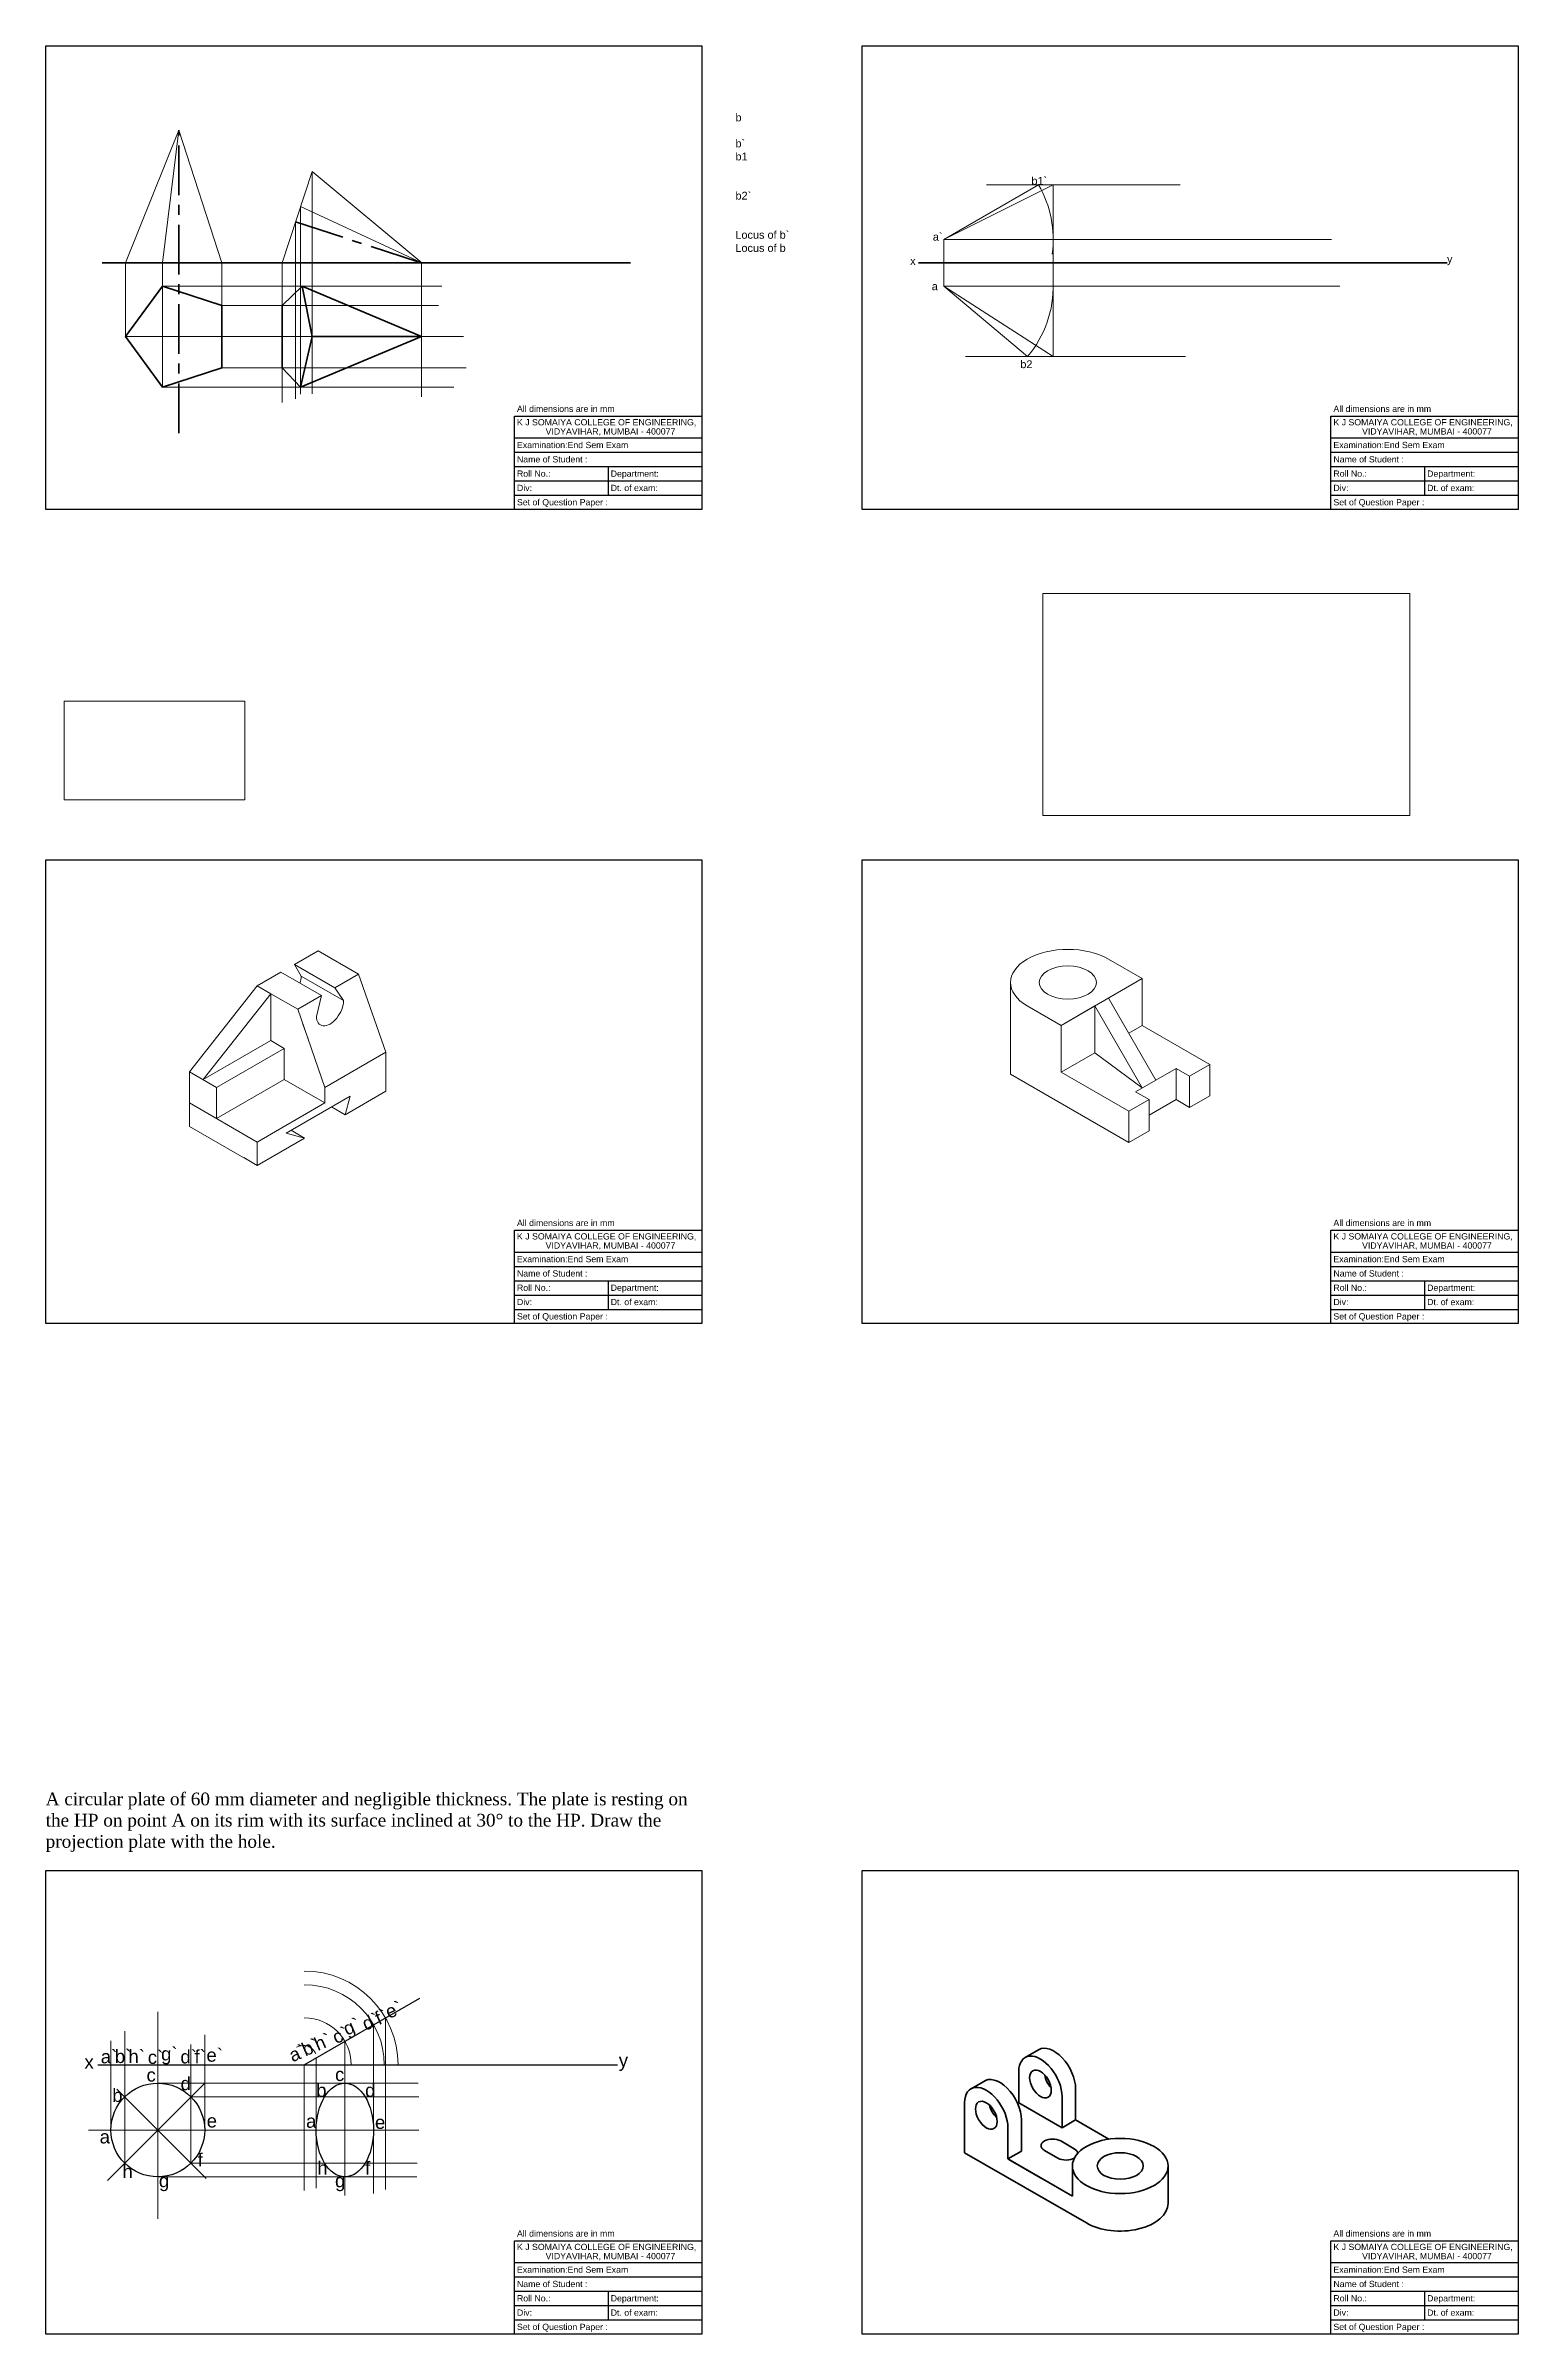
# Model space of a CAD drawing. Header units: millimetres. Extents: x 2669 to 4639, y 1870 to 5119.
# Drawn here: x 2669 to 3611, y 3653 to 5119 of the extents above; entities that cross this region are included whole.
import ezdxf

# ---------------------------------------------------------------- set-up
doc = ezdxf.new("R2010")
doc.units = ezdxf.units.MM
doc.linetypes.add('CENTER', pattern=[50.8, 31.75, -6.35, 6.35, -6.35])
doc.styles.get("Standard").update_dxf_attribs({"font": 'arial.ttf'})
picture_1 = doc.add_image_def('image3.jpg', size_in_pixel=(437, 239))
picture_2 = doc.add_image_def('image4.jpg', size_in_pixel=(888, 537))

msp = doc.modelspace()

# ---------------------------------------------------------------- linework, layer by layer
for p, q in [((2668.704, 5118.602), (3088.704, 5118.602)), ((2668.704, 4821.602), (2668.704, 5118.602)), ((3088.704, 5118.602), (3088.704, 4821.602)), ((3191.434, 5118.602), (3611.434, 5118.602)), ((3191.434, 4821.602), (3191.434, 5118.602)), ((3611.434, 5118.602), (3611.434, 4821.602)), ((2968.704, 4881.425), (3088.704, 4881.425)), ((2968.704, 4821.602), (2968.704, 4881.425)), ((3491.434, 4881.425), (3611.434, 4881.425)), ((3491.434, 4821.602), (3491.434, 4881.425)), ((2968.704, 4867.435), (3088.704, 4867.435)), ((3088.704, 4876.602), (3088.704, 4821.602)), ((3491.434, 4867.435), (3611.434, 4867.435)), ((3611.434, 4876.602), (3611.434, 4821.602)), ((2968.704, 4858.269), (3088.704, 4858.269)), ((3491.434, 4858.269), (3611.434, 4858.269)), ((2968.704, 4849.102), (3088.704, 4849.102)), ((2968.704, 4839.935), (3088.704, 4839.935)), ((3028.704, 4849.102), (3028.704, 4830.769)), ((3491.434, 4849.102), (3611.434, 4849.102)), ((3491.434, 4839.935), (3611.434, 4839.935)), ((3551.434, 4849.102), (3551.434, 4830.769)), ((3088.704, 4821.602), (2668.704, 4821.602)), ((2968.704, 4830.769), (3088.704, 4830.769)), ((3088.704, 4821.602), (2968.704, 4821.602)), ((3611.434, 4821.602), (3191.434, 4821.602)), ((3491.434, 4830.769), (3611.434, 4830.769)), ((3611.434, 4821.602), (3491.434, 4821.602)), ((2668.704, 4597.288), (3088.704, 4597.288)), ((2668.704, 4300.288), (2668.704, 4597.288)), ((3088.704, 4597.288), (3088.704, 4300.288)), ((3191.434, 4597.288), (3611.434, 4597.288)), ((3191.434, 4300.288), (3191.434, 4597.288)), ((3611.434, 4597.288), (3611.434, 4300.288)), ((2968.704, 4360.111), (3088.704, 4360.111)), ((2968.704, 4300.288), (2968.704, 4360.111)), ((3088.704, 4355.288), (3088.704, 4300.288)), ((3491.434, 4360.111), (3611.434, 4360.111)), ((3491.434, 4300.288), (3491.434, 4360.111)), ((3611.434, 4355.288), (3611.434, 4300.288)), ((2968.704, 4346.121), (3088.704, 4346.121)), ((3491.434, 4346.121), (3611.434, 4346.121)), ((2968.704, 4336.954), (3088.704, 4336.954)), ((2968.704, 4327.788), (3088.704, 4327.788)), ((3028.704, 4327.788), (3028.704, 4309.454)), ((3491.434, 4336.954), (3611.434, 4336.954)), ((3491.434, 4327.788), (3611.434, 4327.788)), ((3551.434, 4327.788), (3551.434, 4309.454)), ((2968.704, 4318.621), (3088.704, 4318.621)), ((2968.704, 4309.454), (3088.704, 4309.454)), ((3491.434, 4318.621), (3611.434, 4318.621)), ((3491.434, 4309.454), (3611.434, 4309.454)), ((3088.704, 4300.288), (2668.704, 4300.288)), ((3088.704, 4300.288), (2968.704, 4300.288)), ((3611.434, 4300.288), (3191.434, 4300.288)), ((3611.434, 4300.288), (3491.434, 4300.288)), ((2668.704, 3950.157), (3088.704, 3950.157)), ((2668.704, 3653.157), (2668.704, 3950.157)), ((3088.704, 3950.157), (3088.704, 3653.157)), ((3191.434, 3950.157), (3611.434, 3950.157)), ((3191.434, 3653.157), (3191.434, 3950.157)), ((3611.434, 3950.157), (3611.434, 3653.157)), ((2968.704, 3712.98), (3088.704, 3712.98)), ((2968.704, 3653.157), (2968.704, 3712.98)), ((3088.704, 3708.157), (3088.704, 3653.157)), ((3491.434, 3712.98), (3611.434, 3712.98)), ((3491.434, 3653.157), (3491.434, 3712.98)), ((3611.434, 3708.157), (3611.434, 3653.157)), ((2968.704, 3698.99), (3088.704, 3698.99)), ((3491.434, 3698.99), (3611.434, 3698.99)), ((2968.704, 3689.823), (3088.704, 3689.823)), ((2968.704, 3680.657), (3088.704, 3680.657)), ((3028.704, 3680.657), (3028.704, 3662.323)), ((3491.434, 3689.823), (3611.434, 3689.823)), ((3491.434, 3680.657), (3611.434, 3680.657)), ((3551.434, 3680.657), (3551.434, 3662.323)), ((2968.704, 3671.49), (3088.704, 3671.49)), ((3491.434, 3671.49), (3611.434, 3671.49)), ((3088.704, 3653.157), (2668.704, 3653.157)), ((2968.704, 3662.323), (3088.704, 3662.323)), ((3088.704, 3653.157), (2968.704, 3653.157)), ((3611.434, 3653.157), (3191.434, 3653.157)), ((3491.434, 3662.323), (3611.434, 3662.323)), ((3611.434, 3653.157), (3491.434, 3653.157))]:
    msp.add_line(p, q)
at = {"lineweight": 9}
for p, q in [((2719.844, 4979.594), (2753.87, 5064.594)), ((2743.355, 4979.594), (2753.87, 5064.594)), ((2753.87, 5064.594), (2781.397, 4979.594)), ((2820.14, 4979.594), (2839.161, 5038.136)), ((2839.161, 5038.136), (2909.486, 4979.508)), ((2839.161, 5038.136), (2839.161, 4895.696)), ((3243.712, 4994.594), (3304.334, 5029.594)), ((3243.712, 4994.594), (3313.712, 5029.594)), ((3271.052, 5029.594), (3394.928, 5029.594)), ((3313.712, 4994.594), (3313.712, 5029.594)), ((2831.896, 5015.775), (2909.486, 4979.508)), ((2831.896, 5015.775), (2831.896, 4895.487)), ((2828.647, 5005.775), (2828.647, 4892.555)), ((3243.712, 4979.594), (3243.712, 4994.594)), ((3243.712, 4994.594), (3491.801, 4994.594)), ((3313.712, 4994.594), (3313.712, 4919.599)), ((2719.844, 4932.373), (2719.844, 4979.594)), ((2743.355, 4900.012), (2743.355, 4979.594)), ((2781.397, 4912.373), (2781.397, 4979.594)), ((2909.486, 4979.508), (2820.14, 4979.594)), ((2820.14, 4979.594), (2820.14, 4890.252)), ((2909.221, 4979.594), (2909.221, 4893.812)), ((3243.712, 4979.594), (3243.712, 4964.594)), ((2743.355, 4964.734), (2922.249, 4964.734)), ((3243.712, 4964.594), (3497.202, 4964.594)), ((3243.712, 4964.594), (3297.335, 4919.599)), ((3243.712, 4964.594), (3313.712, 4919.599)), ((2781.397, 4952.373), (2920.154, 4952.373)), ((2719.844, 4932.373), (2936.076, 4932.373)), ((2781.397, 4912.373), (2937.752, 4912.373)), ((3257.551, 4919.599), (3398.304, 4919.599)), ((2743.355, 4900.012), (2930, 4900.012)), ((2827.892, 4530.345), (2843.047, 4539.095)), ((2827.892, 4530.345), (2853.873, 4515.345)), ((2832.222, 4522.845), (2827.892, 4530.345)), ((2843.047, 4539.095), (2869.028, 4524.095)), ((3349.075, 4533.765), (3370.726, 4521.265)), ((2804.076, 4516.595), (2760.775, 4461.595)), ((2804.076, 4516.595), (2819.232, 4525.345)), ((2804.076, 4516.595), (2819.232, 4525.345)), ((2804.076, 4516.595), (2812.736, 4511.595)), ((2819.232, 4525.345), (2845.212, 4510.345)), ((2859.362, 4507.175), (2832.222, 4522.845)), ((2853.873, 4515.345), (2869.028, 4524.095)), ((2853.873, 4515.345), (2859.362, 4507.175)), ((2869.028, 4524.095), (2886.349, 4474.095)), ((3286.352, 4518.765), (3286.352, 4459.978)), ((3318.764, 4491.265), (3370.726, 4521.265)), ((3370.726, 4521.265), (3370.726, 4491.265)), ((2769.435, 4456.595), (2812.736, 4511.595)), ((2812.736, 4511.595), (2812.736, 4481.595)), ((2812.736, 4511.595), (2830.057, 4501.595)), ((2830.057, 4501.595), (2845.212, 4510.345)), ((2830.057, 4501.595), (2847.378, 4451.595)), ((2845.212, 4510.345), (2842.045, 4496.9)), ((3297.113, 4503.765), (3318.764, 4491.265)), ((3318.764, 4491.265), (3340.415, 4503.765)), ((3340.415, 4503.765), (3349.075, 4508.765)), ((3340.415, 4503.765), (3370.726, 4451.265)), ((3340.415, 4503.765), (3340.415, 4473.765)), ((3349.075, 4508.765), (3379.386, 4456.265)), ((2833.33, 4492.146), (2836.604, 4482.696)), ((3318.764, 4461.265), (3318.764, 4491.265)), ((3362.065, 4486.265), (3370.726, 4491.265)), ((3414.027, 4466.265), (3370.726, 4491.265)), ((2812.736, 4481.595), (2769.435, 4456.595)), ((2778.095, 4451.595), (2821.397, 4476.595)), ((2821.397, 4476.595), (2812.736, 4481.595)), ((2821.397, 4476.595), (2821.397, 4456.595)), ((2847.378, 4451.595), (2886.349, 4474.095)), ((2886.349, 4474.095), (2886.349, 4449.095)), ((3318.764, 4461.265), (3340.415, 4473.765)), ((3340.415, 4473.765), (3370.726, 4451.265)), ((2760.775, 4441.595), (2760.775, 4461.595)), ((2760.775, 4461.595), (2778.095, 4451.595)), ((2821.397, 4456.595), (2778.095, 4431.595)), ((2847.378, 4441.595), (2821.397, 4456.595)), ((3362.065, 4416.265), (3286.352, 4459.978)), ((3362.065, 4436.265), (3318.764, 4461.265)), ((3366.395, 4448.765), (3392.376, 4463.765)), ((3392.376, 4463.765), (3401.036, 4458.765)), ((3392.376, 4463.765), (3392.376, 4443.765)), ((3401.036, 4458.765), (3414.027, 4466.265)), ((3401.036, 4438.765), (3401.036, 4458.765)), ((3414.027, 4466.265), (3414.027, 4446.265)), ((2804.076, 4416.595), (2760.775, 4441.595)), ((2760.775, 4441.595), (2760.775, 4426.595)), ((2778.095, 4451.595), (2778.095, 4431.595)), ((2804.076, 4416.595), (2847.378, 4441.595)), ((2822.557, 4422.264), (2863.538, 4445.925)), ((2847.378, 4441.595), (2847.378, 4451.595)), ((2860.368, 4434.095), (2886.349, 4449.095)), ((2860.368, 4434.095), (2863.538, 4445.925)), ((3362.065, 4436.265), (3375.056, 4443.765)), ((3375.056, 4443.765), (3366.395, 4448.765)), ((3375.056, 4423.765), (3375.056, 4443.765)), ((3392.376, 4443.765), (3375.056, 4433.765)), ((3392.376, 4443.765), (3401.036, 4438.765)), ((3414.027, 4446.265), (3401.036, 4438.765)), ((2804.076, 4401.595), (2760.775, 4426.595)), ((2860.368, 4434.095), (2851.708, 4439.095)), ((3362.065, 4416.265), (3362.065, 4436.265)), ((2804.076, 4401.595), (2834.387, 4419.095)), ((2804.076, 4401.595), (2804.076, 4416.595)), ((2804.076, 4401.595), (2804.076, 4411.595)), ((2834.387, 4419.095), (2822.557, 4422.264)), ((2834.387, 4419.095), (2825.727, 4424.095)), ((3362.065, 4416.265), (3375.056, 4423.765)), ((2804.076, 4401.595), (2795.416, 4406.595)), ((2740.437, 3727.135), (2740.437, 3859.643)), ((2886.175, 3855.746), (2886.175, 3745.8)), ((2710.437, 3783.917), (2710.437, 3841.034)), ((2719.224, 3762.704), (2719.224, 3847.13)), ((2770.437, 3783.917), (2770.437, 3844.884)), ((2860.194, 3840.746), (2860.194, 3742.018)), ((2878.565, 3851.353), (2878.565, 3743.352)), ((2702.137, 3825.746), (2726.007, 3825.746)), ((2761.651, 3762.704), (2761.651, 3838.788)), ((2825.427, 3825.746), (2849.296, 3825.746)), ((2834.214, 3825.746), (2834.214, 3745.132)), ((2841.823, 3830.14), (2841.823, 3746.689)), ((2708.116, 3751.595), (2770.527, 3814.007)), ((2771.497, 3752.858), (2714.172, 3810.182)), ((2740.437, 3813.917), (2907.2, 3813.917)), ((2761.651, 3805.13), (2907.645, 3805.13)), ((2695.994, 3783.917), (2806.434, 3783.917)), ((2770.437, 3783.917), (2907.645, 3783.917)), ((2740.437, 3753.917), (2906.31, 3753.917)), ((2761.651, 3762.704), (2906.532, 3762.704))]:
    msp.add_line(p, q, dxfattribs=at)
at = {"linetype": 'CENTER', "lineweight": 35}
for p, q in [((2753.87, 4870.616), (2753.87, 5064.594)), ((2828.647, 5005.775), (2909.486, 4979.508))]:
    msp.add_line(p, q, dxfattribs=at)
at = {"lineweight": 35}
for p, q in [((2704.734, 4979.594), (3043.109, 4979.594)), ((3227.465, 4979.594), (3565.839, 4979.594)), ((2832.802, 4964.734), (2820.14, 4952.373)), ((2839.161, 4932.373), (2832.802, 4964.734)), ((2832.802, 4964.734), (2909.221, 4932.373)), ((2820.14, 4952.373), (2820.14, 4912.373)), ((2831.896, 4900.012), (2839.161, 4932.373)), ((2909.221, 4932.373), (2831.896, 4900.012)), ((2839.161, 4932.373), (2909.221, 4932.373)), ((2820.14, 4912.373), (2831.896, 4900.012)), ((3304.378, 3835.371), (3295.718, 3830.371)), ((3270.727, 3815.837), (3261.124, 3810.397)), ((3291.66, 3821.4), (3291.66, 3801.4)), ((3328.033, 3810.4), (3328.033, 3790.4)), ((3257.019, 3769.4), (3257.019, 3801.4)), ((3291.66, 3801.4), (3290.911, 3800.968)), ((3319.373, 3785.4), (3291.66, 3801.4)), ((3319.373, 3785.4), (3319.373, 3805.4)), ((3284.732, 3765.4), (3284.732, 3785.4)), ((3293.392, 3790.4), (3293.392, 3770.4)), ((3319.373, 3785.4), (3328.033, 3790.4)), ((3328.033, 3790.4), (3349.377, 3778.077)), ((3334.961, 3724.4), (3257.019, 3769.4)), ((3293.392, 3770.4), (3284.732, 3765.4)), ((3308.114, 3770.9), (3316.775, 3765.9)), ((3318.507, 3776.9), (3327.167, 3771.9)), ((3325.993, 3741.578), (3284.732, 3765.4)), ((3284.732, 3765.4), (3286.464, 3764.4)), ((3286.464, 3764.4), (3305.516, 3753.4)), ((3325.993, 3760.9), (3325.993, 3741.578)), ((3327.167, 3765.9), (3327.276, 3765.963)), ((3387.23, 3736.9), (3387.23, 3760.9)), ((3334.961, 3748.4), (3334.112, 3748.89)), ((3378.262, 3748.4), (3379.111, 3748.89))]:
    msp.add_line(p, q, dxfattribs=at)
at = {"lineweight": 30}
for p, q in [((2834.214, 3825.746), (2908.123, 3868.418)), ((2702.137, 3825.746), (3034.723, 3825.746))]:
    msp.add_line(p, q, dxfattribs=at)
at = {"lineweight": 35}
msp.add_lwpolyline([(2781.397, 4912.373), (2781.397, 4952.373), (2743.355, 4964.734), (2719.844, 4932.373), (2743.355, 4900.012)], close=True, dxfattribs=at)
at = {"lineweight": 30}
msp.add_circle((2740.437, 3783.917), 30, dxfattribs=at)
at = {"lineweight": 9}
for centre, radius, start, end in [((3243.712, 4994.594), 70, 352.284158, 30), ((3243.712, 4964.594), 70, 320, 1.512397), ((2834.214, 3825.746), 60, 0, 90), ((2834.214, 3825.746), 51.213, 0, 90), ((2834.214, 3825.746), 30, 0, 90), ((2833.495, 3829.227), 8.787, 23.337139, 118.313156)]:
    msp.add_arc(centre, radius, start, end, dxfattribs=at)
for centre, major_axis, start_param, end_param in [((3323.094, 4518.765), (-36.742, 0), 3.92699082, 7.06858347), ((2823.562, 4517.845), (-6.124, -10.607), 8.21534876, 8.6393798), ((2850.702, 4502.175), (-6.124, -10.607), 5.49778714, 8.6393798)]:
    msp.add_ellipse(centre, major_axis=major_axis, ratio=0.57735027, start_param=start_param, end_param=end_param, dxfattribs=at)
msp.add_ellipse((3323.094, 4518.765), major_axis=(-18.371, 0), ratio=0.57735027, dxfattribs=at)
at = {"lineweight": 35}
for centre, major_axis, start_param, end_param in [((3305.516, 3813.4), (9.798, -16.971), 0.78539816, 3.92699082), ((3314.176, 3818.4), (9.798, -16.971), 0.78539816, 3.14159522), ((3270.875, 3793.4), (9.798, -16.971), 0.78539816, 3.92699082), ((3279.535, 3798.4), (9.798, -16.971), 0.78539816, 3.22854884), ((3315.154, 3816.625), (4.899, -8.485), 4.11395545, 5.07693542), ((3279.535, 3798.4), (4.899, -8.485), 4.22569403, 5.19908394), ((3313.31, 3773.9), (-7.348, 0), 3.92699082, 7.06858347), ((3321.971, 3768.9), (-7.348, 0), 3.14461045, 3.92699082), ((3321.971, 3768.9), (-7.348, 0), 0.78539816, 2.3775621), ((3356.612, 3736.9), (-30.619, 0), 5.53702741, 5.53779782), ((3356.612, 3736.9), (-30.619, 0), 0.78539816, 3.14159265), ((3356.612, 3736.9), (-30.619, 0), 3.88698014, 3.88775055)]:
    msp.add_ellipse(centre, major_axis=major_axis, ratio=0.57735027, start_param=start_param, end_param=end_param, dxfattribs=at)
at = {"lineweight": 30}
msp.add_ellipse((2860.194, 3783.917), major_axis=(0, 30), ratio=0.61237244, dxfattribs=at)
at = {"lineweight": 35}
for centre, major_axis in [((3305.516, 3813.4), (4.899, -8.485)), ((3270.875, 3793.4), (4.899, -8.485)), ((3356.612, 3760.9), (-30.619, 0)), ((3356.612, 3760.9), (-14.697, 0))]:
    msp.add_ellipse(centre, major_axis=major_axis, ratio=0.57735027, dxfattribs=at)

# ---------------------------------------------------------------- texts
for s, p in [('b', (3110.266, 5070.198)), ('b`', (3110.266, 5053.532)), ('b1', (3110.266, 5045.178)), ('b1`', (3299.743, 5029.594)), ('b2`', (3110.266, 5020.116)), ('Locus of b`', (3110.211, 4995.031)), ('a`', (3236.624, 4993.803)), ('Locus of b', (3110.211, 4986.613)), ('y', (3565.839, 4979.594)), ('x', (3222.11, 4978.286)), ('a', (3235.949, 4962.095)), ('b2', (3292.655, 4912.171))]:
    msp.add_text(s, height=5, dxfattribs=at).set_placement(p)
for s, height, p in [('All dimensions are in mm', 4.00791, (2970.382, 4884.108)), ('All dimensions are in mm', 4.00791, (3493.112, 4884.108)), ('K J SOMAIYA COLLEGE OF ENGINEERING, ', 4.00791, (2970.382, 4875.5)), ('VIDYAVIHAR, MUMBAI - 400077', 4.00791, (2988.718, 4869.648)), ('K J SOMAIYA COLLEGE OF ENGINEERING, ', 4.00791, (3493.112, 4875.5)), ('VIDYAVIHAR, MUMBAI - 400077', 4.00791, (3511.449, 4869.648)), ('Examination:End Sem Exam ', 4.00791, (2970.382, 4860.951)), ('Name of Student : ', 4.00791, (2970.382, 4851.784)), ('Examination:End Sem Exam ', 4.00791, (3493.112, 4860.951)), ('Name of Student : ', 4.00791, (3493.112, 4851.784)), ('Roll No.: ', 4.0079, (2970.382, 4842.618)), ('Div: ', 4.0079, (2970.382, 4833.451)), ('Department: ', 4.00791, (3030.382, 4842.618)), ('Dt. of exam:', 4.00791, (3030.382, 4833.451)), ('Roll No.: ', 4.0079, (3493.112, 4842.618)), ('Div: ', 4.0079, (3493.112, 4833.451)), ('Department: ', 4.00791, (3553.112, 4842.618)), ('Dt. of exam:', 4.00791, (3553.112, 4833.451)), ('Set of Question Paper : ', 4.00791, (2970.382, 4824.284)), ('Set of Question Paper : ', 4.00791, (3493.112, 4824.284)), ('All dimensions are in mm', 4.00791, (2970.382, 4362.793)), ('K J SOMAIYA COLLEGE OF ENGINEERING, ', 4.00791, (2970.382, 4354.186)), ('VIDYAVIHAR, MUMBAI - 400077', 4.00791, (2988.718, 4348.334)), ('All dimensions are in mm', 4.00791, (3493.112, 4362.793)), ('K J SOMAIYA COLLEGE OF ENGINEERING, ', 4.00791, (3493.112, 4354.186)), ('VIDYAVIHAR, MUMBAI - 400077', 4.00791, (3511.449, 4348.334)), ('Examination:End Sem Exam ', 4.00791, (2970.382, 4339.637)), ('Examination:End Sem Exam ', 4.00791, (3493.112, 4339.637)), ('Name of Student : ', 4.00791, (2970.382, 4330.47)), ('Roll No.: ', 4.0079, (2970.382, 4321.304)), ('Department: ', 4.00791, (3030.382, 4321.304)), ('Name of Student : ', 4.00791, (3493.112, 4330.47)), ('Roll No.: ', 4.0079, (3493.112, 4321.304)), ('Department: ', 4.00791, (3553.112, 4321.304)), ('Div: ', 4.0079, (2970.382, 4312.137)), ('Dt. of exam:', 4.00791, (3030.382, 4312.137)), ('Div: ', 4.0079, (3493.112, 4312.137)), ('Dt. of exam:', 4.00791, (3553.112, 4312.137)), ('Set of Question Paper : ', 4.00791, (2970.382, 4302.97)), ('Set of Question Paper : ', 4.00791, (3493.112, 4302.97)), ('All dimensions are in mm', 4.00791, (2970.382, 3715.662)), ('K J SOMAIYA COLLEGE OF ENGINEERING, ', 4.00791, (2970.382, 3707.054)), ('All dimensions are in mm', 4.00791, (3493.112, 3715.662)), ('K J SOMAIYA COLLEGE OF ENGINEERING, ', 4.00791, (3493.112, 3707.054)), ('Examination:End Sem Exam ', 4.00791, (2970.382, 3692.506)), ('VIDYAVIHAR, MUMBAI - 400077', 4.00791, (2988.718, 3701.202)), ('Examination:End Sem Exam ', 4.00791, (3493.112, 3692.506)), ('VIDYAVIHAR, MUMBAI - 400077', 4.00791, (3511.449, 3701.202)), ('Name of Student : ', 4.00791, (2970.382, 3683.339)), ('Roll No.: ', 4.0079, (2970.382, 3674.172)), ('Name of Student : ', 4.00791, (3493.112, 3683.339)), ('Roll No.: ', 4.0079, (3493.112, 3674.172)), ('Div: ', 4.0079, (2970.382, 3665.006)), ('Department: ', 4.00791, (3030.382, 3674.172)), ('Dt. of exam:', 4.00791, (3030.382, 3665.006)), ('Div: ', 4.0079, (3493.112, 3665.006)), ('Department: ', 4.00791, (3553.112, 3674.172)), ('Dt. of exam:', 4.00791, (3553.112, 3665.006)), ('Set of Question Paper : ', 4.00791, (2970.382, 3655.839)), ('Set of Question Paper : ', 4.00791, (3493.112, 3655.839))]:
    msp.add_text(s, height=height).set_placement(p)
at = {"lineweight": 9}
for s, p in [('g`', (2861.44, 3844.258)), ('d`', (2873.545, 3847.43)), ('f`', (2881.84, 3851.057)), ('e`', (2888.417, 3855.015)), ('b`', (2834.915, 3831.016)), ('h`', (2842.908, 3834.45)), ('c`', (2854.493, 3838.858)), ('a`', (2826.691, 3827.266))]:
    msp.add_text(s, height=8.5, rotation=23.337139, dxfattribs=at).set_placement(p)
for s, p in [('x', (2693.483, 3823.239)), ('a`', (2703.9, 3826.641)), ('b`', (2712.937, 3826.827)), ('h`', (2721.636, 3826.813)), ('c`', (2734.02, 3826.271)), ('g`', (2742.537, 3828.477)), ('d`', (2754.909, 3826.595)), ('f`', (2763.962, 3826.639)), ('e`', (2771.568, 3827.667)), ('y', (3035.569, 3824.312)), ('b', (2711.274, 3801.898)), ('c', (2733.217, 3814.93)), ('d', (2755.017, 3809.451)), ('b', (2841.823, 3805.13)), ('c', (2853.918, 3815.289)), ('d', (2873.185, 3805.13)), ('a', (2703.189, 3775.332)), ('e', (2771.755, 3785.567)), ('a', (2835.335, 3785.362)), ('e', (2879.475, 3784.635)), ('f', (2765.919, 3760.585)), ('h', (2717.794, 3753.12)), ('g', (2741.153, 3747.293)), ('h', (2842.519, 3755.332)), ('g', (2853.893, 3747.264)), ('f', (2873.159, 3755.258))]:
    msp.add_text(s, height=8.5, dxfattribs=at).set_placement(p)
at = {"lineweight": 9, "insert": (2668.631, 3999.996), "char_height": 8.5, "attachment_point": 1}
msp.add_mtext_dynamic_manual_height_columns('{\\fTimes New Roman|b0|i0|c0|p18;\\H0.95833x;A circular plate of 60 mm diameter and negligible thickness. The plate is resting on the HP on point A on its rim with its surface inclined at 30° to the HP. Draw the projection plate with the hole. }', width=417.68323, gutter_width=42.5, heights=[0], dxfattribs=at)

# ---------------------------------------------------------------- pictures from other files: only their frames are drawn
at = {"lineweight": 9}
image = msp.add_image(picture_2, insert=(3307.009, 4625.792), size_in_units=(234.95, 142.081), dxfattribs=at)
image.dxf.flags = 7
image = msp.add_image(picture_1, insert=(2680.543, 4635.732), size_in_units=(115.623, 63.235), dxfattribs=at)
image.dxf.flags = 7

doc.saveas('drawing.dxf')
